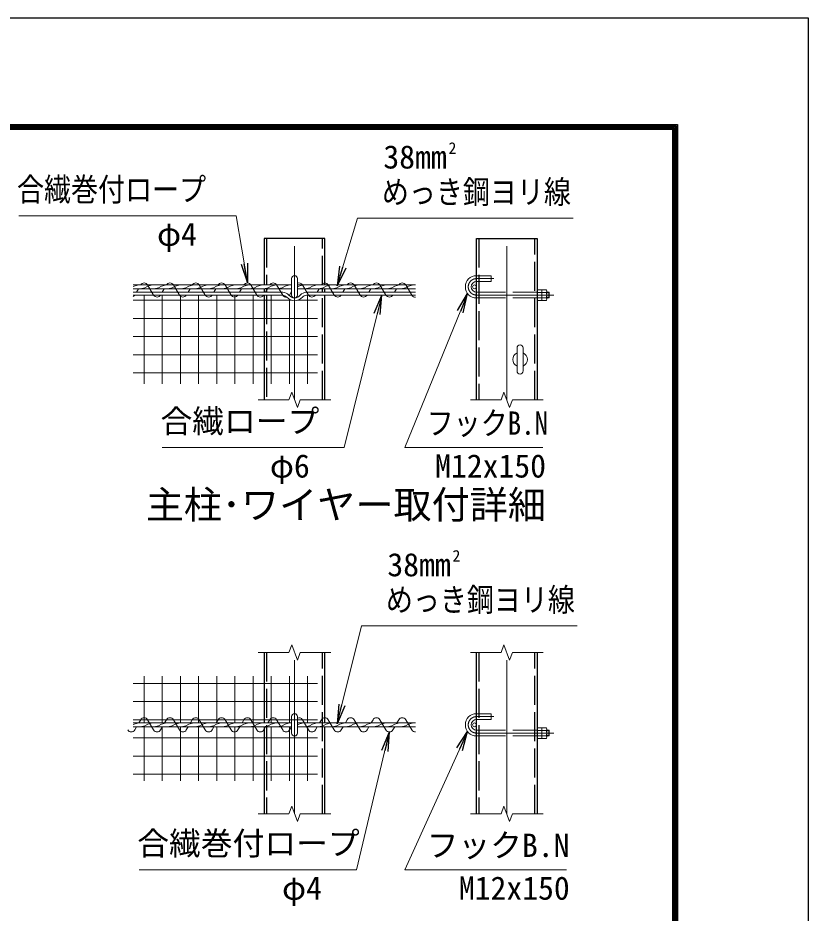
# Model space of a CAD drawing. Units: millimetres, scale not verified. Extents: x -12600 to 12600, y -8910 to 8910.
# Drawn here: x 7705 to 12600, y 3365 to 8910 of the extents above; entities that cross this region are included whole.
import ezdxf
from ezdxf.enums import TextEntityAlignment as Align

# ---------------------------------------------------------------- set-up
doc = ezdxf.new("R2010")
doc.units = ezdxf.units.MM
doc.header["$LTSCALE"] = 30
doc.linetypes.add('DASHED', pattern=[7.5, 6, -1.5])
doc.linetypes.add('USER1', pattern=[50.8, 31.75, -6.35, 6.35, -6.35])
for name, color, linetype, lineweight in [('0-0_D-STR1', 1, 'Continuous', 25), ('0-1_D-BMK', 2, 'USER1', 13), ('0-2_D-STR3', 3, 'Continuous', 13), ('0-4_D-STR-DIM', 7, 'Continuous', 13), ('0-7_D-STR-TXT', 7, 'Continuous', 13), ('0-8_D-TTL-TXT', 7, 'Continuous', 13), ('0-9_D-STR2', 7, 'Continuous', 13), ('0-C_D-TTL', 7, 'Continuous', 25)]:
    doc.layers.add(name, color=color, linetype=linetype, lineweight=lineweight)
doc.layers.add('0-5_0', color=7, linetype='Continuous')
doc.styles.add('ＭＳ ゴシック', font='')
doc.styles.get('ＭＳ ゴシック').set_extended_font_data('MS Gothic')

# ---------------------------------------------------------------- blocks, each defined once
blk = doc.blocks.new('_Open')
at = {"layer": '0-5_0'}
blk.add_line((-30, 5), (0, 0), dxfattribs=at)
blk.add_lwpolyline([(-30, -5), (0, 0), (-30, 0)], dxfattribs=at)

msp = doc.modelspace()

# ---------------------------------------------------------------- linework, layer by layer
at = {"layer": '0-0_D-STR1', "linetype": 'DASHED'}
for p, q in [((9244.9, 7544.14), (9244.9, 7256.13)), ((9592.9, 7256.13), (9592.9, 7544.14)), ((10559.44, 7544.14), (10559.44, 6544.14)), ((10907.44, 6544.14), (10907.44, 7544.14)), ((9244.9, 7232.13), (9244.9, 7211.13)), ((9592.9, 7211.13), (9592.9, 7232.13)), ((9244.9, 7193.13), (9244.9, 6544.14)), ((9592.9, 6544.14), (9592.9, 7193.13)), ((9244.9, 4980.13), (9244.9, 3980.13)), ((9592.9, 3980.13), (9592.9, 4980.13)), ((10559.44, 4980.13), (10559.44, 3980.13)), ((10907.44, 3980.13), (10907.44, 4980.13))]:
    msp.add_line(p, q, dxfattribs=at)
at = {"layer": '0-0_D-STR1'}
for p, q in [((9606.4, 7256.13), (9606.4, 7544.14)), ((10545.94, 6544.14), (10545.94, 7544.14)), ((9231.4, 7232.13), (9231.4, 7211.13)), ((9606.4, 7211.13), (9606.4, 7232.13)), ((9231.4, 7193.13), (9231.4, 6544.14)), ((9606.4, 6544.14), (9606.4, 7193.13)), ((9231.4, 4980.13), (9231.4, 4543.13)), ((9606.4, 4543.13), (9606.4, 4980.13)), ((10545.94, 3980.13), (10545.94, 4980.13)), ((10920.94, 4980.13), (10920.94, 3980.13)), ((9231.4, 4519.13), (9231.4, 3980.13)), ((9606.4, 3980.13), (9606.4, 4519.13))]:
    msp.add_line(p, q, dxfattribs=at)
for points in [[(9606.4, 7544.14), (9231.4, 7544.14), (9231.4, 7256.13)], [(10545.94, 7544.14), (10920.94, 7544.14), (10920.94, 6544.14)]]:
    msp.add_lwpolyline(points, dxfattribs=at)
at = {"layer": '0-1_D-BMK'}
for p, q in [((9418.9, 6544.14), (9418.9, 7597.14)), ((10733.44, 6544.14), (10733.44, 7597.14)), ((10652.37, 7295.13), (10545.94, 7295.13)), ((10545.94, 7193.13), (11025.94, 7193.13)), ((9418.9, 3980.13), (9418.9, 4980.13)), ((10733.44, 3980.13), (10733.44, 4980.13)), ((10652.37, 4582.13), (10545.94, 4582.13)), ((10545.94, 4480.13), (11025.94, 4480.13))]:
    msp.add_line(p, q, dxfattribs=at)
for centre in [(10545.94, 7244.13), (10545.94, 4531.13)]:
    msp.add_arc(centre, 51, 90, 270, dxfattribs=at)
at = {"layer": '0-2_D-STR3'}
for p, q in [((9400.9, 7295.13), (9400.9, 7193.13)), ((9436.9, 7295.13), (9436.9, 7193.13)), ((8418.9, 7256.13), (9400.9, 7256.13)), ((8418.9, 7232.13), (9400.9, 7232.13)), ((9346.04, 7211.13), (8418.9, 7211.13)), ((9436.9, 7256.13), (10168.9, 7256.13)), ((9436.9, 7232.13), (10168.9, 7232.13)), ((9491.76, 7211.13), (10168.9, 7211.13)), ((10920.94, 7225.98), (10920.94, 7160.28)), ((10920.94, 7225.98), (10948.54, 7225.98)), ((10920.94, 7209.56), (10948.54, 7209.56)), ((10950.94, 7225.98), (10950.94, 7160.28)), ((10950.94, 7225.98), (10978.54, 7225.98)), ((10950.94, 7218.98), (10950.94, 7167.28)), ((10950.94, 7209.56), (10978.54, 7209.56)), ((10980.94, 7218.98), (10980.94, 7167.28)), ((10980.94, 7211.13), (10993.1, 7211.13)), ((10995.94, 7208.29), (10993.1, 7211.13)), ((10993.1, 7211.13), (10993.1, 7175.13)), ((9344.78, 7193.13), (8418.9, 7193.13)), ((9493.02, 7193.13), (10168.9, 7193.13)), ((10920.94, 7176.71), (10948.54, 7176.71)), ((10920.94, 7160.28), (10948.54, 7160.28)), ((10950.94, 7176.71), (10978.54, 7176.71)), ((10950.94, 7160.28), (10978.54, 7160.28)), ((10980.94, 7208.29), (10995.94, 7208.29)), ((10980.94, 7175.13), (10993.1, 7175.13)), ((10995.94, 7208.29), (10995.94, 7177.98)), ((10797.19, 6722.88), (10797.19, 6865.38)), ((10834.69, 6722.88), (10834.69, 6865.38)), ((9400.9, 4582.13), (9400.9, 4480.13)), ((9436.9, 4582.13), (9436.9, 4480.13)), ((8418.9, 4543.13), (9400.9, 4543.13)), ((8418.9, 4519.13), (9400.9, 4519.13)), ((9436.9, 4543.13), (10168.9, 4543.13)), ((9436.9, 4519.13), (10168.9, 4519.13)), ((10920.94, 4512.98), (10920.94, 4447.28)), ((10920.94, 4512.98), (10948.54, 4512.98)), ((10920.94, 4496.55), (10948.54, 4496.55)), ((10950.94, 4512.98), (10950.94, 4447.28)), ((10950.94, 4512.98), (10978.54, 4512.98)), ((10950.94, 4505.98), (10950.94, 4454.27)), ((10950.94, 4496.55), (10978.54, 4496.55)), ((10980.94, 4505.98), (10980.94, 4454.27)), ((10980.94, 4498.13), (10993.1, 4498.13)), ((10980.94, 4495.28), (10995.94, 4495.28)), ((10995.94, 4495.28), (10993.1, 4498.13)), ((10993.1, 4498.13), (10993.1, 4462.13)), ((10995.94, 4495.28), (10995.94, 4464.97)), ((10920.94, 4463.7), (10948.54, 4463.7)), ((10920.94, 4447.28), (10948.54, 4447.28)), ((10950.94, 4463.7), (10978.54, 4463.7)), ((10950.94, 4447.28), (10978.54, 4447.28)), ((10980.94, 4462.13), (10993.1, 4462.13))]:
    msp.add_line(p, q, dxfattribs=at)
at = {"layer": '0-2_D-STR3', "linetype": 'DASHED'}
for p, q in [((10545.94, 7313.13), (10635.94, 7313.13)), ((10545.94, 7277.13), (10635.94, 7277.13)), ((10635.94, 7313.13), (10635.94, 7277.13)), ((10545.94, 7211.13), (10920.94, 7211.13)), ((10545.94, 7175.13), (10920.94, 7175.13)), ((10545.94, 4600.13), (10635.94, 4600.13)), ((10545.94, 4564.13), (10635.94, 4564.13)), ((10635.94, 4600.13), (10635.94, 4564.13)), ((10545.94, 4498.13), (10920.94, 4498.13)), ((10545.94, 4462.13), (10920.94, 4462.13))]:
    msp.add_line(p, q, dxfattribs=at)
at = {"layer": '0-2_D-STR3', "color": 4}
for p, q in [((8451.66, 7232.13), (8439.23, 7211.13)), ((8508.52, 7256.13), (8545.83, 7193.13)), ((8611.57, 7232.13), (8599.13, 7211.13)), ((8668.42, 7256.13), (8705.73, 7193.13)), ((8771.47, 7232.13), (8759.04, 7211.13)), ((8828.33, 7256.13), (8865.64, 7193.13)), ((8931.38, 7232.13), (8918.94, 7211.13)), ((8988.23, 7256.13), (9025.54, 7193.13)), ((9091.28, 7232.13), (9078.84, 7211.13)), ((9148.14, 7256.13), (9185.44, 7193.13)), ((9251.18, 7232.13), (9238.75, 7211.13)), ((9308.04, 7256.13), (9345.35, 7193.13)), ((9400.9, 7214.93), (9387.99, 7193.13)), ((9467.95, 7256.13), (9505.25, 7193.13)), ((9570.99, 7232.13), (9558.56, 7211.13)), ((9627.85, 7256.13), (9665.16, 7193.13)), ((9730.9, 7232.13), (9718.46, 7211.13)), ((9787.75, 7256.13), (9825.06, 7193.13)), ((9890.8, 7232.13), (9878.36, 7211.13)), ((9947.66, 7256.13), (9984.96, 7193.13)), ((10050.7, 7232.13), (10038.27, 7211.13)), ((10107.56, 7256.13), (10144.87, 7193.13)), ((8465.87, 4562.63), (8454.33, 4543.13)), ((8508.52, 4562.63), (8545.83, 4499.63)), ((8625.78, 4562.63), (8614.23, 4543.13)), ((8668.42, 4562.63), (8705.73, 4499.63)), ((8785.68, 4562.63), (8774.14, 4543.13)), ((8828.33, 4562.63), (8865.64, 4499.63)), ((8945.59, 4562.63), (8934.04, 4543.13)), ((8988.23, 4562.63), (9025.54, 4499.63)), ((9105.49, 4562.63), (9093.94, 4543.13)), ((9148.14, 4562.63), (9185.44, 4499.63)), ((9265.4, 4562.63), (9253.85, 4543.13)), ((9308.04, 4562.63), (9345.35, 4499.63)), ((9467.95, 4562.63), (9505.25, 4499.63)), ((9585.2, 4562.63), (9573.66, 4543.13)), ((9627.85, 4562.63), (9665.16, 4499.63)), ((9745.11, 4562.63), (9733.56, 4543.13)), ((9787.75, 4562.63), (9825.06, 4499.63)), ((9905.01, 4562.63), (9893.47, 4543.13)), ((9947.66, 4562.63), (9984.96, 4499.63)), ((10064.92, 4562.63), (10053.37, 4543.13)), ((10107.56, 4562.63), (10144.87, 4499.63)), ((8440.12, 4519.13), (8428.57, 4499.63)), ((8600.02, 4519.13), (8588.47, 4499.63)), ((8759.92, 4519.13), (8748.38, 4499.63)), ((8919.83, 4519.13), (8908.28, 4499.63)), ((9079.73, 4519.13), (9068.18, 4499.63)), ((9239.64, 4519.13), (9228.09, 4499.63)), ((9400.9, 4521.42), (9387.26, 4498.39)), ((9559.44, 4519.13), (9547.9, 4499.63)), ((9719.35, 4519.13), (9707.8, 4499.63)), ((9879.25, 4519.13), (9867.71, 4499.63)), ((10039.16, 4519.13), (10027.61, 4499.63))]:
    msp.add_line(p, q, dxfattribs=at)
at = {"layer": '0-2_D-STR3'}
for points in [[(8454.9, 7256.13), (8424.89, 7249.19), (8418.9, 7245.74)], [(8539.89, 7256.13), (8509.88, 7249.19), (8491.48, 7238.57), (8463.87, 7232.13)], [(8624.88, 7256.13), (8594.87, 7249.19), (8576.47, 7238.57), (8548.86, 7232.13)], [(8709.87, 7256.13), (8679.87, 7249.19), (8661.46, 7238.57), (8633.85, 7232.13)], [(8794.87, 7256.13), (8764.86, 7249.19), (8746.45, 7238.57), (8718.84, 7232.13)], [(8879.86, 7256.13), (8849.85, 7249.19), (8831.45, 7238.57), (8803.84, 7232.13)], [(8964.85, 7256.13), (8934.84, 7249.19), (8916.44, 7238.57), (8888.83, 7232.13)], [(9049.84, 7256.13), (9019.83, 7249.19), (9001.43, 7238.57), (8973.82, 7232.13)], [(9134.83, 7256.13), (9104.82, 7249.19), (9086.42, 7238.57), (9058.81, 7232.13)], [(9219.83, 7256.13), (9189.82, 7249.19), (9171.41, 7238.57), (9143.8, 7232.13)], [(9304.82, 7256.13), (9274.81, 7249.19), (9256.41, 7238.57), (9228.79, 7232.13)], [(9389.81, 7256.13), (9359.8, 7249.19), (9341.4, 7238.57), (9313.79, 7232.13)], [(9474.8, 7256.13), (9444.79, 7249.19), (9436.9, 7244.64)], [(9559.79, 7256.13), (9529.78, 7249.19), (9511.38, 7238.57), (9483.77, 7232.13)], [(9644.78, 7256.13), (9614.77, 7249.19), (9596.37, 7238.57), (9568.76, 7232.13)], [(9729.78, 7256.13), (9699.77, 7249.19), (9681.36, 7238.57), (9653.75, 7232.13)], [(9814.77, 7256.13), (9784.76, 7249.19), (9766.36, 7238.57), (9738.74, 7232.13)], [(9899.76, 7256.13), (9869.75, 7249.19), (9851.35, 7238.57), (9823.74, 7232.13)], [(9984.75, 7256.13), (9954.74, 7249.19), (9936.34, 7238.57), (9908.73, 7232.13)], [(10069.74, 7256.13), (10039.73, 7249.19), (10021.33, 7238.57), (9993.72, 7232.13)], [(10154.73, 7256.13), (10124.72, 7249.19), (10106.32, 7238.57), (10078.71, 7232.13)], [(10980.94, 7177.98), (10995.94, 7177.98), (10993.1, 7175.13)], [(8454.9, 4543.13), (8424.89, 4536.19), (8418.9, 4532.73)], [(8539.89, 4543.13), (8509.88, 4536.19), (8491.48, 4525.56), (8463.87, 4519.13)], [(8624.88, 4543.13), (8594.87, 4536.19), (8576.47, 4525.56), (8548.86, 4519.13)], [(8709.87, 4543.13), (8679.87, 4536.19), (8661.46, 4525.56), (8633.85, 4519.13)], [(8794.87, 4543.13), (8764.86, 4536.19), (8746.45, 4525.56), (8718.84, 4519.13)], [(8879.86, 4543.13), (8849.85, 4536.19), (8831.45, 4525.56), (8803.84, 4519.13)], [(8964.85, 4543.13), (8934.84, 4536.19), (8916.44, 4525.56), (8888.83, 4519.13)], [(9049.84, 4543.13), (9019.83, 4536.19), (9001.43, 4525.56), (8973.82, 4519.13)], [(9134.83, 4543.13), (9104.82, 4536.19), (9086.42, 4525.56), (9058.81, 4519.13)], [(9219.83, 4543.13), (9189.82, 4536.19), (9171.41, 4525.56), (9143.8, 4519.13)], [(9304.82, 4543.13), (9274.81, 4536.19), (9256.41, 4525.56), (9228.79, 4519.13)], [(9389.81, 4543.13), (9359.8, 4536.19), (9341.4, 4525.56), (9313.79, 4519.13)], [(9474.8, 4543.13), (9444.79, 4536.19), (9436.9, 4531.63)], [(9559.79, 4543.13), (9529.78, 4536.19), (9511.38, 4525.56), (9483.77, 4519.13)], [(9644.78, 4543.13), (9614.77, 4536.19), (9596.37, 4525.56), (9568.76, 4519.13)], [(9729.78, 4543.13), (9699.77, 4536.19), (9681.36, 4525.56), (9653.75, 4519.13)], [(9814.77, 4543.13), (9784.76, 4536.19), (9766.36, 4525.56), (9738.74, 4519.13)], [(9899.76, 4543.13), (9869.75, 4536.19), (9851.35, 4525.56), (9823.74, 4519.13)], [(9984.75, 4543.13), (9954.74, 4536.19), (9936.34, 4525.56), (9908.73, 4519.13)], [(10069.74, 4543.13), (10039.73, 4536.19), (10021.33, 4525.56), (9993.72, 4519.13)], [(10154.73, 4543.13), (10124.72, 4536.19), (10106.32, 4525.56), (10078.71, 4519.13)], [(10980.94, 4464.97), (10995.94, 4464.97), (10993.1, 4462.13)]]:
    msp.add_lwpolyline(points, dxfattribs=at)
for centre in [(10533.94, 7244.13), (10533.94, 4531.13)]:
    msp.add_circle(centre, 12, dxfattribs=at)
at = {"layer": '0-2_D-STR3', "color": 4}
for centre, start, end in [((8487.2, 7244.35), 28.93798, 151.06202), ((8647.1, 7244.35), 28.93798, 151.06202), ((8807.01, 7244.35), 28.93798, 151.06202), ((8966.91, 7244.35), 28.93798, 151.06202), ((9126.81, 7244.35), 28.93798, 151.06202), ((9286.72, 7244.35), 28.93798, 151.06202), ((9446.62, 7244.35), 28.93798, 113.52174), ((9606.53, 7244.35), 28.93798, 151.06202), ((9766.43, 7244.35), 28.93798, 151.06202), ((9926.34, 7244.35), 28.93798, 151.06202), ((10086.24, 7244.35), 28.93798, 151.06202), ((8407.25, 7204.92), 298.5737, 331.06202), ((8567.15, 7204.92), 208.93798, 331.06202), ((8727.05, 7204.92), 208.93798, 331.06202), ((8886.96, 7204.92), 208.93798, 331.06202), ((9046.86, 7204.92), 208.93798, 331.06202), ((9206.77, 7204.92), 208.93798, 331.06202), ((9366.67, 7204.92), 208.93798, 278.73734), ((9526.57, 7204.92), 208.93798, 331.06202), ((9686.48, 7204.92), 208.93798, 331.06202), ((9846.38, 7204.92), 208.93798, 331.06202), ((10006.29, 7204.92), 208.93798, 331.06202), ((10166.19, 7204.92), 208.93798, 276.37941), ((8487.2, 4550.84), 28.93798, 151.06202), ((8647.1, 4550.84), 28.93798, 151.06202), ((8807.01, 4550.84), 28.93798, 151.06202), ((8966.91, 4550.84), 28.93798, 151.06202), ((9126.81, 4550.84), 28.93798, 151.06202), ((9286.72, 4550.84), 28.93798, 151.06202), ((9446.62, 4550.84), 28.93798, 113.52174), ((9606.53, 4550.84), 28.93798, 151.06202), ((9766.43, 4550.84), 28.93798, 151.06202), ((9926.34, 4550.84), 28.93798, 151.06202), ((10086.24, 4550.84), 28.93798, 151.06202), ((8407.25, 4511.41), 208.93798, 331.06202), ((8567.15, 4511.41), 208.93798, 331.06202), ((8727.05, 4511.41), 208.93798, 331.06202), ((8886.96, 4511.41), 208.93798, 331.06202), ((9046.86, 4511.41), 208.93798, 331.06202), ((9206.77, 4511.41), 208.93798, 331.06202), ((9366.67, 4511.41), 208.93798, 331.06202), ((9526.57, 4511.41), 208.93798, 331.06202), ((9686.48, 4511.41), 208.93798, 331.06202), ((9846.38, 4511.41), 208.93798, 331.06202), ((10006.29, 4511.41), 208.93798, 331.06202), ((10166.19, 4511.41), 208.93798, 276.37941)]:
    msp.add_arc(centre, 24.36, start, end, dxfattribs=at)
at = {"layer": '0-2_D-STR3'}
for centre, radius, start, end in [((9418.9, 7295.13), 18, 0, 180), ((10545.94, 7244.13), 69, 90, 270), ((10545.94, 7244.13), 33, 90, 270), ((9337.46, 7145.19), 66.49, 46.13331, 82.59331), ((9500.33, 7145.19), 66.49, 97.40669, 133.86669), ((10935.99, 7217.77), 14.99, 326.78843, 33.21157), ((10893.53, 7193.13), 57.41, 343.37369, 16.62631), ((10965.99, 7217.77), 14.99, 326.78843, 33.21157), ((10923.53, 7193.13), 57.41, 343.37369, 16.62631), ((9337.46, 7145.19), 48.49, 47.06511, 81.32471), ((9422.62, 7226.17), 69.17, 220.94329, 266.91465), ((9422.62, 7226.17), 51.17, 220.2105, 265.8277), ((9366.67, 7204.92), 24.36, 323.06212, 331.06202), ((9418.9, 7193.13), 18, 180, 0), ((9415.18, 7226.17), 51.17, 274.1723, 319.7895), ((9415.18, 7226.17), 69.17, 273.08535, 318.90015), ((9500.33, 7145.19), 48.49, 98.67529, 132.93489), ((10935.99, 7168.5), 14.99, 326.78843, 33.21157), ((10965.99, 7168.5), 14.99, 326.78843, 33.21157), ((10815.94, 6865.38), 18.75, 0, 180), ((10815.94, 6794.13), 45, 114.62432, 245.37568), ((10815.94, 6794.13), 45, 294.62432, 65.37568), ((10815.94, 6722.88), 18.75, 180, 0), ((9418.9, 4582.13), 18, 0, 180), ((10545.94, 4531.13), 69, 90, 270), ((10545.94, 4531.13), 33, 90, 270), ((10935.99, 4504.76), 14.99, 326.78843, 33.21157), ((10893.53, 4480.13), 57.41, 343.37369, 16.62631), ((10965.99, 4504.76), 14.99, 326.78843, 33.21157), ((10923.53, 4480.13), 57.41, 343.37369, 16.62631), ((9418.9, 4480.13), 18, 180, 0), ((10935.99, 4455.49), 14.99, 326.78843, 33.21157), ((10965.99, 4455.49), 14.99, 326.78843, 33.21157)]:
    msp.add_arc(centre, radius, start, end, dxfattribs=at)
at = {"layer": '0-4_D-STR-DIM'}
for p, q in [((9193.9, 6544.14), (9384.27, 6544.14)), ((9401.58, 6591.71), (9384.27, 6544.14)), ((9436.21, 6496.56), (9401.58, 6591.71)), ((9453.53, 6544.14), (9436.21, 6496.56)), ((9453.53, 6544.14), (9643.9, 6544.14)), ((10508.44, 6544.14), (10698.81, 6544.14)), ((10716.12, 6591.71), (10698.81, 6544.14)), ((10750.75, 6496.56), (10716.12, 6591.71)), ((10768.07, 6544.14), (10750.75, 6496.56)), ((10768.07, 6544.14), (10958.44, 6544.14)), ((9401.58, 5027.7), (9384.27, 4980.13)), ((9436.21, 4932.55), (9401.58, 5027.7)), ((10716.12, 5027.7), (10698.81, 4980.13)), ((10750.75, 4932.55), (10716.12, 5027.7)), ((9193.9, 4980.13), (9384.27, 4980.13)), ((9453.53, 4980.13), (9436.21, 4932.55)), ((9453.53, 4980.13), (9643.9, 4980.13)), ((10508.44, 4980.13), (10698.81, 4980.13)), ((10768.07, 4980.13), (10750.75, 4932.55)), ((10768.07, 4980.13), (10958.44, 4980.13)), ((9401.58, 4027.7), (9384.27, 3980.13)), ((9436.21, 3932.55), (9401.58, 4027.7)), ((10716.12, 4027.7), (10698.81, 3980.13)), ((10750.75, 3932.55), (10716.12, 4027.7)), ((9193.9, 3980.13), (9384.27, 3980.13)), ((9453.53, 3980.13), (9436.21, 3932.55)), ((9453.53, 3980.13), (9643.9, 3980.13)), ((10508.44, 3980.13), (10698.81, 3980.13)), ((10768.07, 3980.13), (10750.75, 3932.55)), ((10768.07, 3980.13), (10958.44, 3980.13))]:
    msp.add_line(p, q, dxfattribs=at)
at = {"layer": '0-7_D-STR-TXT'}
for points in [[(7711.08, 7684.25), (9057, 7684.25), (9126.48, 7270.68)], [(11145.42, 7670.39), (9809.4, 7670.39), (9683.22, 7253.25)], [(8599.74, 6248.66), (9726.37, 6248.66), (9958.98, 7191.19)], [(10957.48, 6248.66), (10101.9, 6248.66), (10490.44, 7200.27)], [(11170.16, 5144.67), (9834.14, 5144.67), (9683.12, 4540.26)], [(8455.85, 3633.79), (9801.77, 3633.79), (10005.82, 4485.1)], [(11104.41, 3633.79), (10101.9, 3633.79), (10490.37, 4487.29)]]:
    msp.add_lwpolyline(points, dxfattribs=at)
at = {"layer": '0-9_D-STR2'}
for p, q in [((8418.9, 7160.9), (9399.73, 7160.9)), ((8486.66, 6644.14), (8486.66, 7193.13)), ((8599.16, 6644.14), (8599.16, 7193.13)), ((8711.66, 6644.14), (8711.66, 7193.13)), ((8824.16, 6644.14), (8824.16, 7193.13)), ((8936.66, 6644.14), (8936.66, 7193.13)), ((9049.16, 6644.14), (9049.16, 7193.13)), ((9161.66, 6644.14), (9161.66, 7193.13)), ((9274.16, 6644.14), (9274.16, 7193.13)), ((9386.66, 6644.14), (9386.66, 7167.08)), ((9438.07, 7160.9), (9560.44, 7160.9)), ((9499.16, 6644.14), (9499.16, 7193.13)), ((8418.9, 7048.4), (9560.44, 7048.4)), ((8418.9, 6935.9), (9560.44, 6935.9)), ((8418.9, 6823.4), (9560.44, 6823.4)), ((8418.9, 6710.9), (9560.44, 6710.9)), ((8486.66, 4543.13), (8486.66, 4832.69)), ((8599.16, 4543.13), (8599.16, 4832.69)), ((8711.66, 4543.13), (8711.66, 4832.69)), ((8824.16, 4543.13), (8824.16, 4832.69)), ((8936.66, 4543.13), (8936.66, 4832.69)), ((9049.16, 4543.13), (9049.16, 4832.69)), ((9161.66, 4543.13), (9161.66, 4832.69)), ((9274.16, 4543.13), (9274.16, 4832.69)), ((9386.66, 4543.13), (9386.66, 4832.69)), ((9499.16, 4543.13), (9499.16, 4832.69)), ((8418.9, 4787.95), (9560.44, 4787.95)), ((8418.9, 4675.45), (9560.44, 4675.45)), ((8418.9, 4562.95), (9560.44, 4562.95)), ((8486.66, 4183.69), (8486.66, 4519.13)), ((8599.16, 4183.69), (8599.16, 4519.13)), ((8711.66, 4183.69), (8711.66, 4519.13)), ((8824.16, 4183.69), (8824.16, 4519.13)), ((8936.66, 4183.69), (8936.66, 4519.13)), ((9049.16, 4183.69), (9049.16, 4519.13)), ((9161.66, 4183.69), (9161.66, 4519.13)), ((9274.16, 4183.69), (9274.16, 4519.13)), ((9386.66, 4183.69), (9386.66, 4519.13)), ((9499.16, 4183.69), (9499.16, 4519.13)), ((8418.9, 4450.45), (9560.44, 4450.45)), ((8418.9, 4337.95), (9560.44, 4337.95)), ((8418.9, 4225.45), (9560.44, 4225.45))]:
    msp.add_line(p, q, dxfattribs=at)
at = {"layer": '0-C_D-TTL', "color": 2}
msp.add_lwpolyline([(-12600, 8910), (12600, 8910), (12600, -8910), (-12600, -8910)], close=True, dxfattribs=at)
at = {"layer": '0-C_D-TTL'}
for points in [[(-11790, 8250), (11790, 8250), (11790, -8250), (-11790, -8250)], [(-11782.5, 8242.5), (11782.5, 8242.5), (11782.5, -8242.5), (-11782.5, -8242.5)], [(-11775, 8235), (11775, 8235), (11775, -8235), (-11775, -8235)], [(-11767.5, 8227.5), (11767.5, 8227.5), (11767.5, -8227.5), (-11767.5, -8227.5)], [(-11760, 8220), (11760, 8220), (11760, -8220), (-11760, -8220)]]:
    msp.add_lwpolyline(points, close=True, dxfattribs=at)

# ---------------------------------------------------------------- block references
at = {"layer": '0-7_D-STR-TXT', "xscale": 4, "yscale": 4}
for p, rotation in [((9126.81, 7268.71), 279.5368), ((9682.64, 7251.33), 253.16926), ((10491.2, 7202.12), 67.78954), ((9959.46, 7193.13), 76.1366), ((9682.64, 4538.32), 255.97115), ((10006.29, 4487.05), 76.52118), ((10491.2, 4489.11), 65.527)]:
    msp.add_blockref('_Open', p, dxfattribs=dict(at, rotation=rotation))

# ---------------------------------------------------------------- texts
at = {"layer": '0-7_D-STR-TXT', "style": 'ＭＳ ゴシック'}
for s, height, p in [('38mm', 144.3, (9969.03, 7933.59)), ('2', 72.14, (10372.26, 8045.87)), ('φ4', 144.3, (8567.07, 7455.04)), ('合繊ロープ', 144.3, (8588.32, 6296.69)), ('φ6', 144.3, (9265.98, 6019.44)), ('M12x150', 144.3, (10289.42, 6019.44)), ('2', 72.14, (10396.99, 5520.15)), ('38mm', 144.3, (9993.77, 5407.87)), ('合繊巻付ロープ', 144.3, (8444.43, 3681.83)), ('フックB.N', 144.3, (10237.15, 3669.65)), ('φ4', 144.3, (9341.39, 3404.57)), ('M12x150', 144.3, (10436.36, 3404.57))]:
    msp.add_text(s, height=height, dxfattribs=at).set_placement(p, align=Align.BOTTOM_LEFT)
at = {"layer": '0-7_D-STR-TXT', "style": 'ＭＳ ゴシック', "width": 0.85}
for s, p in [('合繊巻付ロープ', (7699.66, 7732.29)), ('めっき鋼ヨリ線', (9959.89, 7716.52)), ('フックB.N', (10237.15, 6284.51)), ('めっき鋼ヨリ線', (9984.63, 5190.8))]:
    msp.add_text(s, height=144.3, dxfattribs=at).set_placement(p, align=Align.BOTTOM_LEFT)
at = {"layer": '0-8_D-TTL-TXT', "style": 'ＭＳ ゴシック'}
msp.add_text('主柱･ワイヤー取付詳細', height=173.1, dxfattribs=at).set_placement((8496.84, 5756.02), align=Align.BOTTOM_LEFT)

doc.saveas('drawing.dxf')
